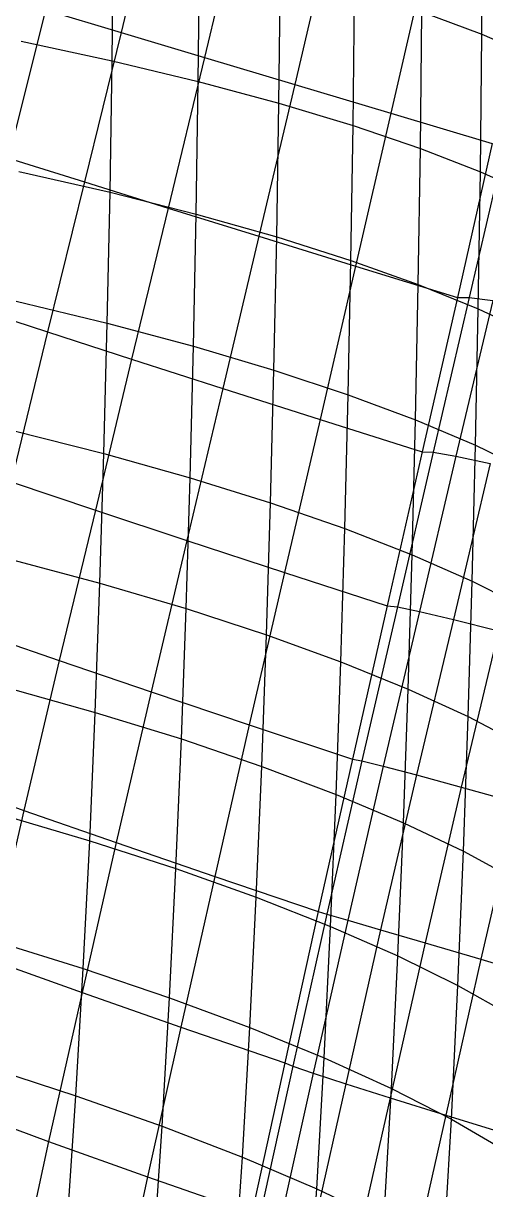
# Model space of a CAD drawing. Extents: x -429 to 429, y -1 to 209.
# Drawn here: x -392.09 to -385.58, y 125.84 to 142.26 of the extents above; entities that cross this region are included whole.
import ezdxf

# ---------------------------------------------------------------- set-up
doc = ezdxf.new("R2010")
doc.units = 0

msp = doc.modelspace()

# ---------------------------------------------------------------- linework, layer by layer
at = {"layer": 'default', "color": 5, "linetype": 'CONTINUOUS'}
for p, q in [((-390.208, 144.229, 169.532), (-390.714, 142.133, 169.319)), ((-389.038, 143.893, 168.461), (-389.54, 141.781, 168.248)), ((-387.771, 143.529, 167.518), (-388.268, 141.4, 167.305)), ((-386.421, 143.14, 166.711), (-386.913, 140.995, 166.502)), ((-391.78, 142.453, 170.51), (-392.299, 140.364, 170.292)), ((-391.78, 142.453, 170.51), (-390.714, 142.133, 169.319)), ((-390.714, 142.133, 169.319), (-391.23, 140.028, 169.099)), ((-390.714, 142.133, 169.319), (-389.54, 141.781, 168.248)), ((-389.54, 141.781, 168.248), (-390.051, 139.66, 168.027)), ((-389.54, 141.781, 168.248), (-388.268, 141.4, 167.305)), ((-388.268, 141.4, 167.305), (-388.773, 139.264, 167.087)), ((-388.268, 141.4, 167.305), (-386.913, 140.995, 166.502)), ((-386.913, 140.995, 166.502), (-387.411, 138.842, 166.289)), ((-386.913, 140.995, 166.502), (-385.488, 140.569, 165.846)), ((-385.488, 140.569, 165.846), (-385.978, 138.401, 165.641)), ((-385.488, 140.569, 165.846), (-385.978, 138.401, 165.641)), ((-385.306, 140.576, 164.149), (-385.81, 138.401, 163.935)), ((-392.299, 140.364, 170.292), (-391.23, 140.028, 169.099)), ((-391.23, 140.028, 169.099), (-391.749, 137.917, 168.876)), ((-391.23, 140.028, 169.099), (-390.051, 139.66, 168.027)), ((-390.051, 139.66, 168.027), (-390.565, 137.533, 167.804)), ((-390.051, 139.66, 168.027), (-388.773, 139.264, 167.087)), ((-388.773, 139.264, 167.087), (-389.282, 137.121, 166.866)), ((-388.773, 139.264, 167.087), (-387.411, 138.842, 166.289)), ((-387.411, 138.842, 166.289), (-387.912, 136.684, 166.073)), ((-387.411, 138.842, 166.289), (-385.978, 138.401, 165.641)), ((-385.978, 138.401, 165.641), (-386.472, 136.228, 165.433)), ((-385.978, 138.401, 165.641), (-386.472, 136.228, 165.433)), ((-385.81, 138.401, 163.935), (-386.317, 136.221, 163.719)), ((-385.479, 138.356, 162.255), (-385.997, 136.167, 162.03)), ((-385.978, 138.401, 165.641), (-385.81, 138.401, 163.935)), ((-385.81, 138.401, 163.935), (-385.479, 138.356, 162.255)), ((-392.822, 138.268, 170.072), (-391.749, 137.917, 168.876)), ((-391.749, 137.917, 168.876), (-392.263, 135.804, 168.659)), ((-391.749, 137.917, 168.876), (-390.565, 137.533, 167.804)), ((-390.565, 137.533, 167.804), (-391.075, 135.405, 167.586)), ((-390.565, 137.533, 167.804), (-389.282, 137.121, 166.866)), ((-389.282, 137.121, 166.866), (-389.787, 134.978, 166.649)), ((-389.282, 137.121, 166.866), (-387.912, 136.684, 166.073)), ((-387.912, 136.684, 166.073), (-388.412, 134.527, 165.86)), ((-387.912, 136.684, 166.073), (-386.472, 136.228, 165.433)), ((-386.472, 136.228, 165.433), (-386.965, 134.057, 165.226)), ((-386.472, 136.228, 165.433), (-386.965, 134.057, 165.226)), ((-386.317, 136.221, 163.719), (-386.822, 134.043, 163.505)), ((-385.997, 136.167, 162.03), (-386.51, 133.979, 161.808)), ((-386.472, 136.228, 165.433), (-386.317, 136.221, 163.719)), ((-386.317, 136.221, 163.719), (-385.997, 136.167, 162.03)), ((-385.997, 136.167, 162.03), (-385.514, 136.065, 160.385)), ((-385.514, 136.065, 160.385), (-386.034, 133.866, 160.154)), ((-392.263, 135.804, 168.659), (-391.075, 135.405, 167.586)), ((-391.075, 135.405, 167.586), (-391.585, 133.287, 167.365)), ((-391.075, 135.405, 167.586), (-389.787, 134.978, 166.649)), ((-389.787, 134.978, 166.649), (-390.29, 132.846, 166.431)), ((-389.787, 134.978, 166.649), (-388.412, 134.527, 165.86)), ((-388.412, 134.527, 165.86), (-388.908, 132.381, 165.647)), ((-388.412, 134.527, 165.86), (-386.965, 134.057, 165.226)), ((-386.965, 134.057, 165.226), (-387.454, 131.898, 165.021)), ((-386.965, 134.057, 165.226), (-387.454, 131.898, 165.021)), ((-386.822, 134.043, 163.505), (-387.324, 131.875, 163.292)), ((-386.965, 134.057, 165.226), (-386.822, 134.043, 163.505)), ((-386.822, 134.043, 163.505), (-386.51, 133.979, 161.808)), ((-386.51, 133.979, 161.808), (-387.023, 131.801, 161.586)), ((-386.034, 133.866, 160.154), (-386.555, 131.678, 159.924)), ((-386.51, 133.979, 161.808), (-386.034, 133.866, 160.154)), ((-386.034, 133.866, 160.154), (-385.397, 133.706, 158.561)), ((-392.778, 133.701, 168.439), (-391.585, 133.287, 167.365)), ((-385.397, 133.706, 158.561), (-385.924, 131.506, 158.322)), ((-391.585, 133.287, 167.365), (-392.081, 131.178, 167.158)), ((-391.585, 133.287, 167.365), (-390.29, 132.846, 166.431)), ((-390.29, 132.846, 166.431), (-390.782, 130.724, 166.224)), ((-390.29, 132.846, 166.431), (-388.908, 132.381, 165.647)), ((-388.908, 132.381, 165.647), (-389.395, 130.247, 165.442)), ((-388.908, 132.381, 165.647), (-387.454, 131.898, 165.021)), ((-387.454, 131.898, 165.021), (-387.936, 129.753, 164.82)), ((-387.454, 131.898, 165.021), (-387.936, 129.753, 164.82)), ((-387.454, 131.898, 165.021), (-387.324, 131.875, 163.292)), ((-387.324, 131.875, 163.292), (-387.815, 129.719, 163.084)), ((-387.023, 131.801, 161.586), (-387.522, 129.633, 161.372)), ((-387.324, 131.875, 163.292), (-387.023, 131.801, 161.586)), ((-387.023, 131.801, 161.586), (-386.555, 131.678, 159.924)), ((-393.277, 131.605, 168.233), (-392.081, 131.178, 167.158)), ((-386.555, 131.678, 159.924), (-387.059, 129.498, 159.702)), ((-386.555, 131.678, 159.924), (-385.924, 131.506, 158.322)), ((-385.924, 131.506, 158.322), (-386.432, 129.313, 158.094)), ((-385.924, 131.506, 158.322), (-385.137, 131.288, 156.799)), ((-385.137, 131.288, 156.799), (-385.647, 129.082, 156.565)), ((-392.081, 131.178, 167.158), (-392.564, 129.08, 166.961)), ((-392.081, 131.178, 167.158), (-390.782, 130.724, 166.224)), ((-390.782, 130.724, 166.224), (-391.262, 128.614, 166.027)), ((-390.782, 130.724, 166.224), (-389.395, 130.247, 165.442)), ((-389.395, 130.247, 165.442), (-389.872, 128.126, 165.245)), ((-389.395, 130.247, 165.442), (-387.936, 129.753, 164.82)), ((-387.936, 129.753, 164.82), (-388.409, 127.623, 164.625)), ((-387.936, 129.753, 164.82), (-388.409, 127.623, 164.625)), ((-387.936, 129.753, 164.82), (-387.815, 129.719, 163.084)), ((-387.815, 129.719, 163.084), (-388.295, 127.576, 162.883)), ((-387.522, 129.633, 161.372), (-388.007, 127.478, 161.165)), ((-387.815, 129.719, 163.084), (-387.522, 129.633, 161.372)), ((-387.522, 129.633, 161.372), (-387.059, 129.498, 159.702)), ((-387.059, 129.498, 159.702), (-387.548, 127.329, 159.49)), ((-387.059, 129.498, 159.702), (-386.432, 129.313, 158.094)), ((-386.432, 129.313, 158.094), (-386.924, 127.13, 157.876)), ((-386.432, 129.313, 158.094), (-385.647, 129.082, 156.565)), ((-392.564, 129.08, 166.961), (-391.262, 128.614, 166.027)), ((-385.647, 129.082, 156.565), (-386.141, 126.886, 156.342)), ((-385.647, 129.082, 156.565), (-384.714, 128.807, 155.132)), ((-391.262, 128.614, 166.027), (-391.734, 126.518, 165.833)), ((-391.262, 128.614, 166.027), (-389.872, 128.126, 165.245)), ((-389.872, 128.126, 165.245), (-390.339, 126.02, 165.053)), ((-389.872, 128.126, 165.245), (-388.409, 127.623, 164.625)), ((-388.409, 127.623, 164.625), (-388.87, 125.509, 164.437)), ((-388.409, 127.623, 164.625), (-388.87, 125.509, 164.437)), ((-388.409, 127.623, 164.625), (-388.295, 127.576, 162.883)), ((-388.295, 127.576, 162.883), (-388.766, 125.449, 162.689)), ((-388.007, 127.478, 161.165), (-388.485, 125.337, 160.964)), ((-388.295, 127.576, 162.883), (-388.007, 127.478, 161.165)), ((-388.007, 127.478, 161.165), (-387.548, 127.329, 159.49)), ((-387.548, 127.329, 159.49), (-388.032, 125.174, 159.282)), ((-387.548, 127.329, 159.49), (-386.924, 127.13, 157.876)), ((-386.924, 127.13, 157.876), (-387.412, 124.962, 157.662)), ((-386.924, 127.13, 157.876), (-386.141, 126.886, 156.342)), ((-393.039, 126.995, 166.767), (-391.734, 126.518, 165.833)), ((-386.141, 126.886, 156.342), (-386.631, 124.703, 156.123)), ((-386.141, 126.886, 156.342), (-385.209, 126.597, 154.905)), ((-391.734, 126.518, 165.833), (-392.189, 124.43, 165.653)), ((-391.734, 126.518, 165.833), (-390.339, 126.02, 165.053)), ((-390.339, 126.02, 165.053), (-390.792, 123.924, 164.873)), ((-390.339, 126.02, 165.053), (-388.87, 125.509, 164.437))]:
    msp.add_line(p, q, dxfattribs=at)
at = {"layer": 'default', "color": 3, "linetype": 'CONTINUOUS'}
for p, q in [((-385.631, 142.108, 197.517), (-385.615, 144.05, 197.383)), ((-390.839, 141.734, 202.566), (-390.816, 143.593, 202.442)), ((-389.626, 141.443, 201.767), (-389.604, 143.317, 201.643)), ((-388.493, 141.138, 200.869), (-388.47, 143.029, 200.743)), ((-387.447, 140.823, 199.877), (-387.425, 142.729, 199.75)), ((-386.498, 140.5, 198.8), (-386.476, 142.422, 198.672)), ((-386.476, 142.422, 198.672), (-385.631, 142.108, 197.517)), ((-385.653, 140.171, 197.646), (-385.631, 142.108, 197.517)), ((-385.631, 142.108, 197.517), (-384.896, 141.79, 196.294)), ((-392.122, 142.011, 203.259), (-390.839, 141.734, 202.566)), ((-390.869, 139.882, 202.686), (-390.839, 141.734, 202.566)), ((-390.839, 141.734, 202.566), (-389.626, 141.443, 201.767)), ((-389.656, 139.574, 201.888), (-389.626, 141.443, 201.767)), ((-389.626, 141.443, 201.767), (-388.493, 141.138, 200.869)), ((-388.522, 139.254, 200.99), (-388.493, 141.138, 200.869)), ((-388.493, 141.138, 200.869), (-387.447, 140.823, 199.877)), ((-387.477, 138.923, 199.999), (-387.447, 140.823, 199.877)), ((-387.447, 140.823, 199.877), (-386.498, 140.5, 198.8)), ((-386.528, 138.585, 198.923), (-386.498, 140.5, 198.8)), ((-386.498, 140.5, 198.8), (-385.653, 140.171, 197.646)), ((-392.152, 140.175, 203.377), (-390.869, 139.882, 202.686)), ((-385.683, 138.242, 197.771), (-385.653, 140.171, 197.646)), ((-385.653, 140.171, 197.646), (-384.918, 139.84, 196.425)), ((-390.907, 138.038, 202.8), (-390.869, 139.882, 202.686)), ((-390.869, 139.882, 202.686), (-389.656, 139.574, 201.888)), ((-389.694, 137.714, 202.002), (-389.656, 139.574, 201.888)), ((-389.656, 139.574, 201.888), (-388.522, 139.254, 200.99)), ((-388.56, 137.377, 201.106), (-388.522, 139.254, 200.99)), ((-388.522, 139.254, 200.99), (-387.477, 138.923, 199.999)), ((-387.515, 137.031, 200.116), (-387.477, 138.923, 199.999)), ((-387.477, 138.923, 199.999), (-386.528, 138.585, 198.923)), ((-386.566, 136.677, 199.041), (-386.528, 138.585, 198.923)), ((-386.528, 138.585, 198.923), (-385.683, 138.242, 197.771)), ((-392.191, 138.347, 203.491), (-390.907, 138.038, 202.8)), ((-385.721, 136.319, 197.89), (-385.683, 138.242, 197.771)), ((-385.683, 138.242, 197.771), (-384.948, 137.896, 196.551)), ((-390.954, 136.203, 202.908), (-390.907, 138.038, 202.8)), ((-390.907, 138.038, 202.8), (-389.694, 137.714, 202.002)), ((-389.741, 135.862, 202.111), (-389.694, 137.714, 202.002)), ((-389.694, 137.714, 202.002), (-388.56, 137.377, 201.106)), ((-388.607, 135.509, 201.215), (-388.56, 137.377, 201.106)), ((-388.56, 137.377, 201.106), (-387.515, 137.031, 200.116)), ((-387.562, 135.147, 200.227), (-387.515, 137.031, 200.116)), ((-387.515, 137.031, 200.116), (-386.566, 136.677, 199.041)), ((-386.613, 134.778, 199.153), (-386.566, 136.677, 199.041)), ((-386.566, 136.677, 199.041), (-385.721, 136.319, 197.89)), ((-392.238, 136.529, 203.598), (-390.954, 136.203, 202.908)), ((-385.768, 134.405, 198.002), (-385.721, 136.319, 197.89)), ((-385.721, 136.319, 197.89), (-384.986, 135.96, 196.67)), ((-391.011, 134.376, 203.01), (-390.954, 136.203, 202.908)), ((-390.954, 136.203, 202.908), (-389.741, 135.862, 202.111)), ((-389.797, 134.019, 202.214), (-389.741, 135.862, 202.111)), ((-389.741, 135.862, 202.111), (-388.607, 135.509, 201.215)), ((-388.664, 133.649, 201.319), (-388.607, 135.509, 201.215)), ((-388.607, 135.509, 201.215), (-387.562, 135.147, 200.227)), ((-387.618, 133.271, 200.331), (-387.562, 135.147, 200.227)), ((-387.562, 135.147, 200.227), (-386.613, 134.778, 199.153)), ((-392.295, 134.72, 203.7), (-391.011, 134.376, 203.01)), ((-386.67, 132.887, 199.258), (-386.613, 134.778, 199.153)), ((-386.613, 134.778, 199.153), (-385.768, 134.405, 198.002)), ((-391.078, 132.558, 203.105), (-391.011, 134.376, 203.01)), ((-391.011, 134.376, 203.01), (-389.797, 134.019, 202.214)), ((-385.825, 132.499, 198.108), (-385.768, 134.405, 198.002)), ((-385.768, 134.405, 198.002), (-385.033, 134.032, 196.784)), ((-389.864, 132.184, 202.31), (-389.797, 134.019, 202.214)), ((-389.797, 134.019, 202.214), (-388.664, 133.649, 201.319)), ((-388.731, 131.798, 201.416), (-388.664, 133.649, 201.319)), ((-388.664, 133.649, 201.319), (-387.618, 133.271, 200.331)), ((-387.685, 131.403, 200.428), (-387.618, 133.271, 200.331)), ((-387.618, 133.271, 200.331), (-386.67, 132.887, 199.258)), ((-392.361, 132.919, 203.795), (-391.078, 132.558, 203.105)), ((-386.737, 131.004, 199.356), (-386.67, 132.887, 199.258)), ((-386.67, 132.887, 199.258), (-385.825, 132.499, 198.108)), ((-391.155, 130.75, 203.194), (-391.078, 132.558, 203.105)), ((-391.078, 132.558, 203.105), (-389.864, 132.184, 202.31)), ((-385.892, 130.602, 198.207), (-385.825, 132.499, 198.108)), ((-385.825, 132.499, 198.108), (-385.09, 132.112, 196.89)), ((-389.942, 130.358, 202.399), (-389.864, 132.184, 202.31)), ((-389.864, 132.184, 202.31), (-388.731, 131.798, 201.416)), ((-388.809, 129.955, 201.505), (-388.731, 131.798, 201.416)), ((-388.731, 131.798, 201.416), (-387.685, 131.403, 200.428)), ((-387.764, 129.544, 200.518), (-387.685, 131.403, 200.428)), ((-387.685, 131.403, 200.428), (-386.737, 131.004, 199.356)), ((-392.439, 131.128, 203.883), (-391.155, 130.75, 203.194)), ((-386.815, 129.129, 199.447), (-386.737, 131.004, 199.356)), ((-386.737, 131.004, 199.356), (-385.892, 130.602, 198.207)), ((-391.245, 128.951, 203.275), (-391.155, 130.75, 203.194)), ((-391.155, 130.75, 203.194), (-389.942, 130.358, 202.399)), ((-385.971, 128.712, 198.298), (-385.892, 130.602, 198.207)), ((-385.892, 130.602, 198.207), (-385.157, 130.201, 196.99)), ((-390.032, 128.541, 202.48), (-389.942, 130.358, 202.399)), ((-389.942, 130.358, 202.399), (-388.809, 129.955, 201.505)), ((-388.899, 128.121, 201.587), (-388.809, 129.955, 201.505)), ((-388.809, 129.955, 201.505), (-387.764, 129.544, 200.518)), ((-387.854, 127.693, 200.6), (-387.764, 129.544, 200.518)), ((-387.764, 129.544, 200.518), (-386.815, 129.129, 199.447)), ((-392.529, 129.348, 203.964), (-391.245, 128.951, 203.275)), ((-386.906, 127.263, 199.529), (-386.815, 129.129, 199.447)), ((-386.815, 129.129, 199.447), (-385.971, 128.712, 198.298)), ((-391.349, 127.16, 203.347), (-391.245, 128.951, 203.275)), ((-391.245, 128.951, 203.275), (-390.032, 128.541, 202.48)), ((-386.062, 126.832, 198.381), (-385.971, 128.712, 198.298)), ((-385.971, 128.712, 198.298), (-385.236, 128.298, 197.082)), ((-390.136, 126.731, 202.553), (-390.032, 128.541, 202.48)), ((-390.032, 128.541, 202.48), (-388.899, 128.121, 201.587)), ((-389.004, 126.293, 201.659), (-388.899, 128.121, 201.587)), ((-388.899, 128.121, 201.587), (-387.854, 127.693, 200.6)), ((-387.959, 125.849, 200.673), (-387.854, 127.693, 200.6)), ((-387.854, 127.693, 200.6), (-386.906, 127.263, 199.529)), ((-392.633, 127.576, 204.036), (-391.349, 127.16, 203.347)), ((-391.469, 125.369, 203.41), (-391.349, 127.16, 203.347)), ((-391.349, 127.16, 203.347), (-390.136, 126.731, 202.553)), ((-387.012, 125.403, 199.603), (-386.906, 127.263, 199.529)), ((-386.906, 127.263, 199.529), (-386.062, 126.832, 198.381)), ((-386.168, 124.957, 198.455), (-386.062, 126.832, 198.381)), ((-386.062, 126.832, 198.381), (-385.328, 126.404, 197.165)), ((-390.256, 124.922, 202.616), (-390.136, 126.731, 202.553)), ((-390.136, 126.731, 202.553), (-389.004, 126.293, 201.659)), ((-389.124, 124.466, 201.723), (-389.004, 126.293, 201.659)), ((-389.004, 126.293, 201.659), (-387.959, 125.849, 200.673)), ((-388.08, 124.006, 200.737), (-387.959, 125.849, 200.673)), ((-387.959, 125.849, 200.673), (-387.012, 125.403, 199.603))]:
    msp.add_line(p, q, dxfattribs=at)

doc.saveas('drawing.dxf')
